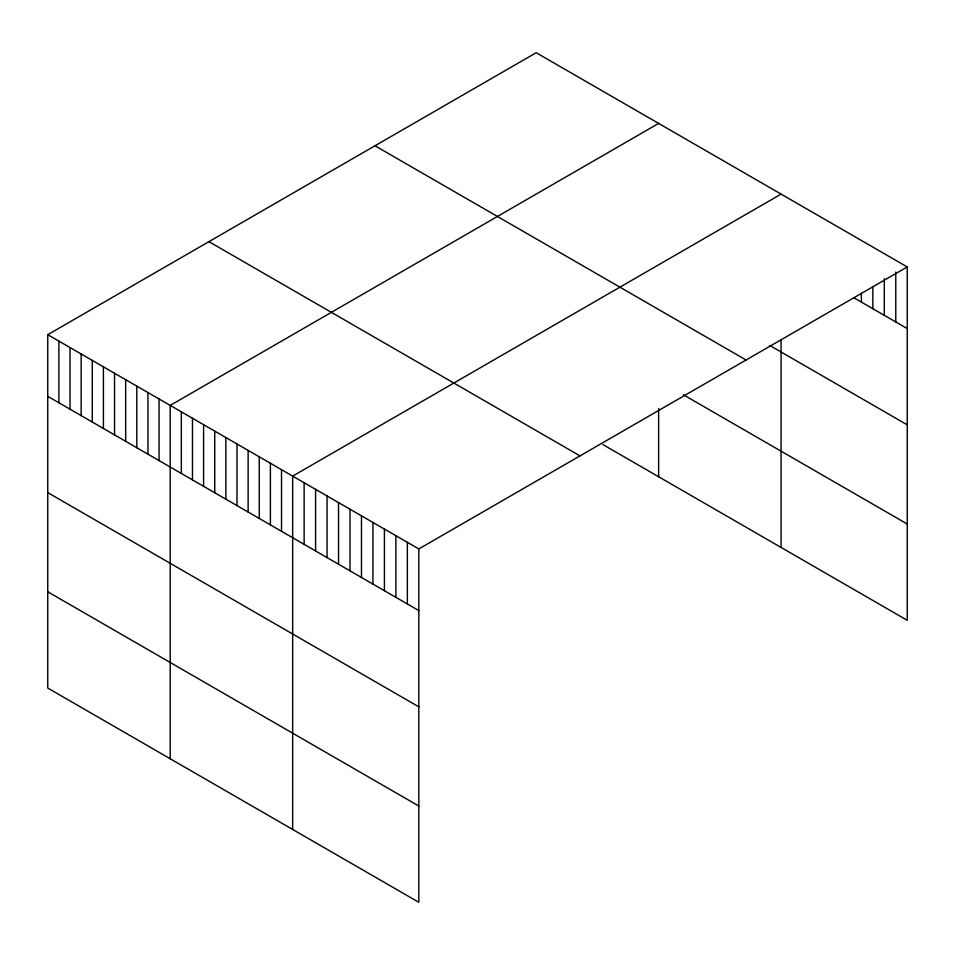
<?xml version="1.0" encoding="UTF-8"?>
<svg xmlns="http://www.w3.org/2000/svg" width="955" height="955" viewBox="0 0 955 955"><rect width="100%" height="100%" fill="white"/><g stroke="black" fill="none" stroke-linecap="round" stroke-linejoin="round"><path stroke-width="1.43" d="M907.25 266.946L418.815 548.946L418.815 902.284L47.75 688.054L47.75 334.704L536.185 52.716L907.25 266.946L907.25 620.296L602.975 444.624M658.628 123.41L170.205 405.409L170.205 758.748M781.083 194.116L292.66 476.103L292.66 829.441M853.722 297.674L907.25 328.568M769.957 345.567L907.25 424.844M374.993 145.769L746.07 360.011M683.374 394.773L907.25 524.02M208.93 241.651L580.007 455.881M47.75 334.704L418.815 548.946M47.75 396.325L418.815 610.567M47.75 492.601L418.815 706.831M47.75 591.778L418.815 806.02M895.778 272.068L895.778 321.954M884.306 278.645L884.306 315.329M872.846 286.703L872.846 308.704M861.374 293.281L861.374 302.078M781.083 339.968L781.083 547.454M658.628 408.561L658.628 476.76M407.355 542.321L407.355 603.942M395.883 535.695L395.883 597.317M384.411 529.082L384.411 590.703M372.939 522.457L372.939 584.078M361.479 515.831L361.479 577.453M350.007 509.218L350.007 570.827M338.536 502.593L338.536 564.214M327.064 495.967L327.064 557.589M315.592 489.342L315.592 550.963M304.132 482.729L304.132 544.35M281.522 469.681L281.522 531.29M270.396 463.247L270.396 524.868M259.259 456.824L259.259 518.446M248.133 450.39L248.133 512.011M236.995 443.968L236.995 505.589M225.869 437.545L225.869 499.155M214.732 431.111L214.732 492.732M203.594 424.689L203.594 486.31M192.468 418.254L192.468 479.876M181.331 411.832L181.331 473.453M159.067 398.975L159.067 460.596M147.941 392.553L147.941 454.174M136.804 386.118L136.804 447.74M125.678 379.696L125.678 441.317M114.54 373.274L114.54 434.895M103.415 366.839L103.415 428.461M92.277 360.417L92.277 422.038M81.151 353.983L81.151 415.604M70.013 347.56L70.013 409.182M58.888 341.138L58.888 402.759"/></g></svg>
